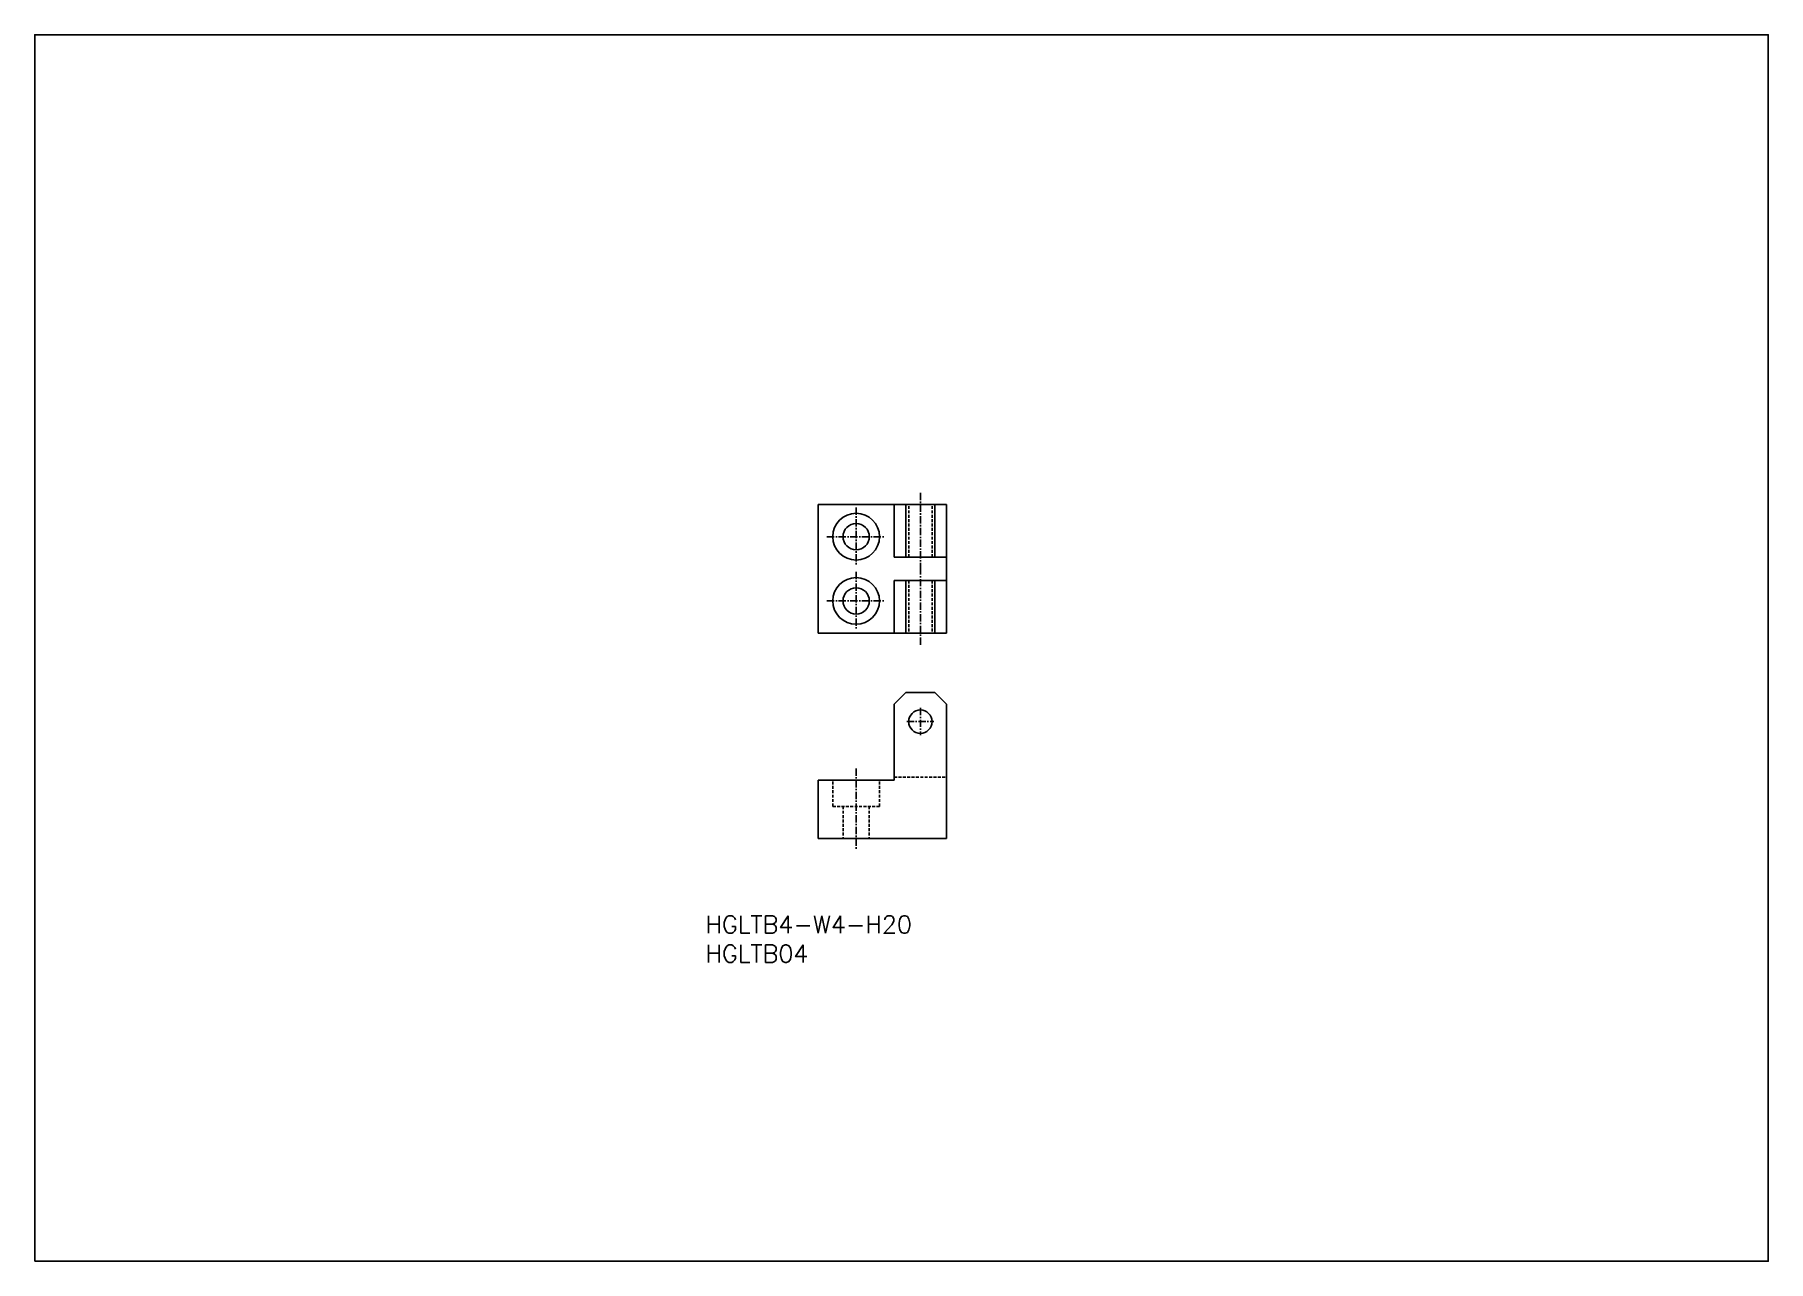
# Model space of a CAD drawing. Extents: x 0 to 297, y 0 to 210.
import ezdxf
from ezdxf.enums import TextEntityAlignment as Align

# ---------------------------------------------------------------- set-up
doc = ezdxf.new("R2010")
doc.units = 0
doc.linetypes.add('CENTER', pattern=[2, 1.25, -0.25, 0.25, -0.25])
doc.linetypes.add('DASHED', pattern=[0.75, 0.5, -0.25])
doc.layers.get('0').update_dxf_attribs({"linetype": 'CONTINUOUS'})
doc.layers.get('DEFPOINTS').update_dxf_attribs({"linetype": 'CONTINUOUS'})
doc.layers.add('CENTER', color=1, linetype='CENTER')
doc.layers.add('DASHED', color=2, linetype='DASHED')
doc.styles.get("Standard").update_dxf_attribs({"font": 'txt.shx', "bigfont": 'extfont.shx'})

msp = doc.modelspace()

# ---------------------------------------------------------------- linework, layer by layer
at = {"color": 7, "linetype": 'CONTINUOUS'}
for p, q in [((134.23, 129.56), (134.23, 107.56)), ((134.23, 129.56), (156.23, 129.56)), ((147.23, 120.56), (147.23, 129.56)), ((149.23, 120.56), (149.23, 129.56)), ((154.23, 120.56), (154.23, 129.56)), ((156.23, 129.56), (156.23, 107.56)), ((147.23, 120.56), (156.23, 120.56)), ((147.23, 116.56), (156.23, 116.56)), ((147.23, 116.56), (147.23, 107.56)), ((149.23, 116.56), (149.23, 107.56)), ((154.23, 116.56), (154.23, 107.56)), ((134.23, 107.56), (156.23, 107.56)), ((149.23, 97.39), (147.23, 95.39)), ((147.23, 82.39), (147.23, 95.39)), ((149.23, 97.39), (154.23, 97.39)), ((154.23, 97.39), (156.23, 95.39)), ((156.23, 72.39), (156.23, 95.39)), ((134.23, 72.39), (134.23, 82.39)), ((134.23, 82.39), (147.23, 82.39)), ((134.23, 72.39), (156.23, 72.39))]:
    msp.add_line(p, q, dxfattribs=at)
at = {"color": 3, "linetype": 'DASHED'}
for p, q in [((149.73, 120.56), (149.73, 129.56)), ((153.73, 120.56), (153.73, 129.56)), ((149.73, 116.56), (149.73, 107.56)), ((153.73, 116.56), (153.73, 107.56)), ((136.73, 77.89), (136.73, 82.39)), ((144.73, 77.89), (144.73, 82.39)), ((147.23, 82.89), (156.23, 82.89)), ((136.73, 77.89), (144.73, 77.89)), ((138.48, 77.89), (138.48, 72.39)), ((142.98, 77.89), (142.98, 72.39))]:
    msp.add_line(p, q, dxfattribs=at)
at = {"color": 7, "linetype": 'CONTINUOUS'}
for centre, radius in [((140.73, 124.06), 4), ((140.73, 124.06), 2.25), ((140.73, 113.06), 4), ((140.73, 113.06), 2.25), ((151.73, 92.39), 2)]:
    msp.add_circle(centre, radius, dxfattribs=at)
at = {"layer": 'CENTER', "color": 1, "linetype": 'CENTER'}
for p, q in [((151.73, 131.56), (151.73, 118.56)), ((140.73, 129.06), (140.73, 119.06)), ((135.73, 124.06), (145.73, 124.06)), ((140.73, 118.06), (140.73, 108.06)), ((151.73, 105.56), (151.73, 118.56)), ((135.73, 113.06), (145.73, 113.06)), ((149.4, 92.39), (154.06, 92.39)), ((151.73, 94.73), (151.73, 90.06)), ((140.73, 84.39), (140.73, 70.39))]:
    msp.add_line(p, q, dxfattribs=at)
at = {"layer": 'DASHED', "linetype": 'CENTER'}
msp.add_line((147.23, 116.56), (147.23, 116.56), dxfattribs=at)
at = {"layer": 'DEFPOINTS', "color": 7, "linetype": 'CONTINUOUS'}
msp.add_lwpolyline([(0, 0), (297, 0), (297, 210), (0, 210)], close=True, dxfattribs=at)

# ---------------------------------------------------------------- texts
at = {"color": 7, "linetype": 'CONTINUOUS'}
for s, p in [('HGLTB4-W4-H20', (114.93, 57.67)), ('HGLTB04', (114.93, 52.67))]:
    msp.add_text(s, height=3, dxfattribs=at).set_placement(p, align=Align.MIDDLE_LEFT)

doc.saveas('drawing.dxf')
